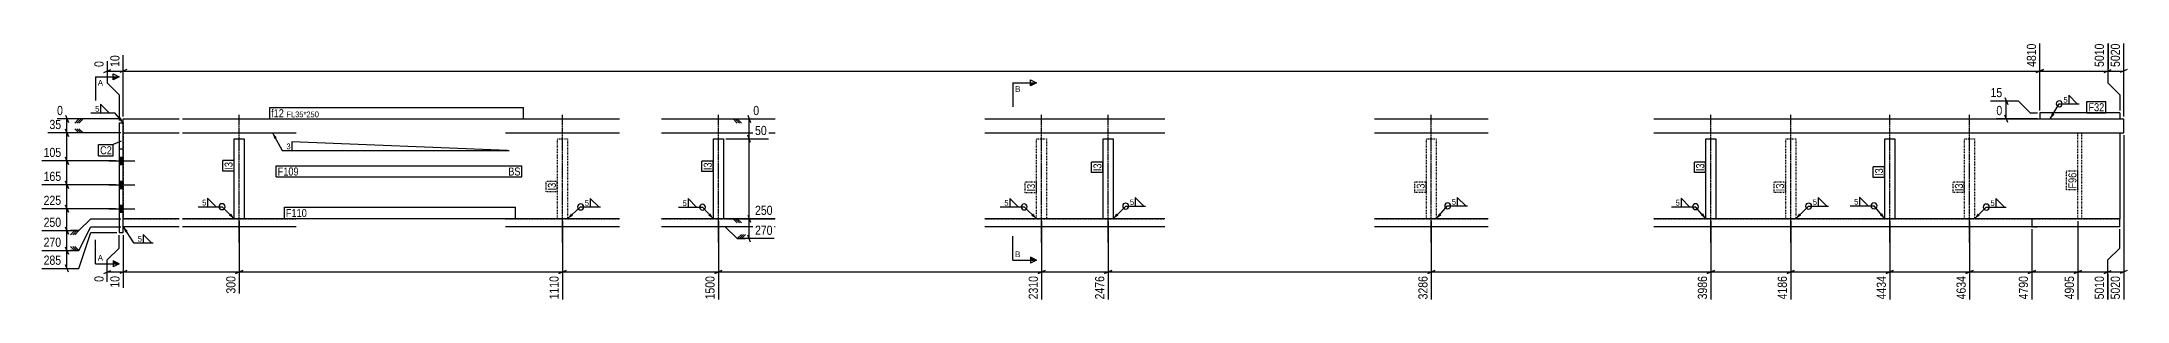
# Model space of a CAD drawing. Header units: millimetres. Extents: x 14 to 42592, y 10 to 1805.
# Drawn here: x 14 to 5237, y 10 to 660 of the extents above; entities that cross this region are included whole.
import ezdxf

# ---------------------------------------------------------------- set-up
doc = ezdxf.new("R2010")
doc.units = ezdxf.units.MM
doc.linetypes.add('DXK_LINE_DOT2', pattern=[3.9198, 1.9599, -1.9599])
doc.linetypes.add('DXK_LINE_DOT3', pattern=[5.9187, 2.979, -0.9799, 0.9799, -0.9799])
for name, color, linetype in [('MÅLSÆTNING', 7, 'Continuous'), ('STÅL', 7, 'Continuous'), ('TEKST', 7, 'Continuous')]:
    doc.layers.add(name, color=color, linetype=linetype)
doc.styles.add('Arial', font='ARIAL.TTF', dxfattribs={"height": 0.2})
doc.styles.add('Arial Narrow', font='ARIALN.TTF', dxfattribs={"height": 0.2})

msp = doc.modelspace()

# ---------------------------------------------------------------- hatches: boundary and pattern name
at = {"layer": 'STÅL', "linetype": 'Continuous'}
for points in [[(218.3, 352.6), (218.3, 370.6), (208.3, 370.6), (208.3, 352.6)], [(218.3, 352.6), (218.3, 370.6), (208.3, 370.6), (208.3, 352.6)], [(218.3, 292.6), (218.3, 310.6), (208.3, 310.6), (208.3, 292.6)], [(218.3, 292.6), (218.3, 310.6), (208.3, 310.6), (208.3, 292.6)], [(218.3, 232.6), (218.3, 250.6), (208.3, 250.6), (208.3, 232.6)], [(218.3, 232.6), (218.3, 250.6), (208.3, 250.6), (208.3, 232.6)]]:
    msp.add_hatch(color=96, dxfattribs=at).paths.add_polyline_path(points)
at = {"layer": 'TEKST', "linetype": 'Continuous'}
for points in [[(211.7, 470.5), (218.3, 456.6), (205.9, 465.8)], [(488.2, 229.8), (496.2, 216.6), (482.9, 224.4)], [(1344.5, 223.8), (1330.8, 216.6), (1339.5, 229.4)], [(1688.6, 230), (1696.2, 216.6), (1683.2, 224.9)], [(2497.5, 229.6), (2505.8, 216.6), (2492.3, 224.1)], [(2710.5, 224.5), (2697.2, 216.6), (2705.2, 229.8)], [(4174.9, 230.4), (4181.8, 216.6), (4169.2, 225.5)], [(4420.2, 224.4), (4406.8, 216.6), (4415, 229.7)], [(4623.1, 230.5), (4629.8, 216.6), (4617.4, 225.7)]]:
    msp.add_hatch(color=3, dxfattribs=at).paths.add_polyline_path(points)

# ---------------------------------------------------------------- linework, layer by layer
at = {"layer": 'MÅLSÆTNING', "color": 7, "linetype": 'Continuous'}
for p, q in [((5018.3, 487.6), (5018.3, 655.3)), ((5018.3, 487.6), (5018.3, 655.3)), ((5188.3, 655.3), (5188.3, 556.6)), ((5228.3, 472.6), (5228.3, 655.3)), ((169.3, 583), (187.3, 590.2)), ((178.3, 611.4), (178.3, 556.6)), ((178.3, 586.6), (218.3, 586.6)), ((227.3, 590.2), (209.3, 583)), ((227.3, 590.2), (209.3, 583)), ((218.3, 472.6), (218.3, 626)), ((218.3, 472.6), (218.3, 626)), ((218.3, 586.6), (5018.3, 586.6)), ((5027.3, 590.2), (5009.3, 583)), ((5009.3, 583), (5027.3, 590.2)), ((5179.3, 583), (5197.3, 590.2)), ((5188.3, 586.6), (5228.3, 586.6)), ((5237.3, 590.2), (5219.3, 583)), ((178.3, 556.6), (208.3, 526.6)), ((208.3, 526.6), (208.3, 462.6)), ((5188.3, 556.6), (5218.3, 526.6)), ((5188.3, 556.6), (5218.3, 526.6)), ((5218.3, 526.6), (5218.3, 487.6)), ((5218.3, 526.6), (5218.3, 487.6)), ((1782.3, 475.6), (1789.5, 457.6)), ((4894.8, 511.6), (4964.3, 511.6)), ((4930.7, 520.6), (4937.9, 502.6)), ((4937.9, 457.6), (4930.7, 475.6)), ((4934.3, 466.6), (4934.3, 511.6)), ((4964.3, 511.6), (4994.3, 481.6)), ((4994.3, 481.6), (5012.3, 481.6)), ((212.3, 431.6), (29, 431.6)), ((73.6, 440.6), (80.8, 422.6)), ((77.2, 361.6), (77.2, 431.6)), ((107.2, 466.6), (96.7, 456.1)), ((117.7, 466.6), (96.7, 466.6)), ((107.2, 431.6), (96.7, 442.1)), ((107.2, 431.6), (96.7, 442.1)), ((117.7, 431.6), (96.7, 431.6)), ((117.7, 431.6), (96.7, 431.6)), ((112.5, 466.6), (102, 456.1)), ((112.5, 431.6), (102, 442.1)), ((112.5, 431.6), (102, 442.1)), ((117.7, 466.6), (107.2, 456.1)), ((117.7, 431.6), (107.2, 442.1)), ((117.7, 431.6), (107.2, 442.1)), ((1733.4, 466.6), (1810.7, 466.6)), ((1745.4, 466.6), (1755.9, 456.1)), ((1745.4, 466.6), (1766.4, 466.6)), ((1750.7, 466.6), (1761.2, 456.1)), ((1755.9, 466.6), (1766.4, 456.1)), ((1789.5, 407.6), (1782.3, 425.6)), ((1789.5, 407.6), (1782.3, 425.6)), ((1785.9, 416.6), (1785.9, 466.6)), ((5012.3, 466.6), (4909.5, 466.6)), ((5228.3, 425.6), (5228.3, 14.4)), ((80.8, 352.6), (73.6, 370.6)), ((73.6, 370.6), (80.8, 352.6)), ((1727.2, 416.6), (1834.1, 416.6)), ((1727.2, 416.6), (1834.1, 416.6)), ((1785.9, 216.6), (1785.9, 416.6)), ((199.3, 361.6), (14.4, 361.6)), ((199.3, 361.6), (14.4, 361.6)), ((77.2, 301.6), (77.2, 361.6)), ((199.3, 301.6), (14.4, 301.6)), ((199.3, 301.6), (14.4, 301.6)), ((80.8, 292.6), (73.6, 310.6)), ((73.6, 310.6), (80.8, 292.6)), ((77.2, 241.6), (77.2, 301.6)), ((199.3, 241.6), (14.4, 241.6)), ((199.3, 241.6), (14.4, 241.6)), ((80.8, 232.6), (73.6, 250.6)), ((73.6, 250.6), (80.8, 232.6)), ((77.2, 186.6), (77.2, 241.6)), ((107.2, 186.6), (137.2, 216.6)), ((107.2, 186.6), (137.2, 216.6)), ((137.2, 216.6), (212.3, 216.6)), ((137.2, 216.6), (212.3, 216.6)), ((508.7, 210.6), (508.7, 29)), ((508.7, 210.6), (508.7, 29)), ((1318.3, 210.6), (1318.3, 14.4)), ((1318.3, 210.6), (1318.3, 14.4)), ((1708.7, 210.6), (1708.7, 14.4)), ((1708.7, 210.6), (1708.7, 14.4)), ((1733.4, 216.6), (1848.7, 216.6)), ((1733.4, 216.6), (1848.7, 216.6)), ((1745.4, 216.6), (1755.9, 206.1)), ((1745.4, 216.6), (1766.4, 216.6)), ((1745.4, 216.6), (1755.9, 206.1)), ((1745.4, 216.6), (1766.4, 216.6)), ((1750.7, 216.6), (1761.2, 206.1)), ((1750.7, 216.6), (1761.2, 206.1)), ((1755.9, 216.6), (1766.4, 206.1)), ((1755.9, 216.6), (1766.4, 206.1)), ((1782.3, 225.6), (1789.5, 207.6)), ((1782.3, 225.6), (1789.5, 207.6)), ((1785.9, 166.6), (1785.9, 216.6)), ((2518.3, 210.6), (2518.3, 14.4)), ((2518.3, 210.6), (2518.3, 14.4)), ((2684.7, 210.6), (2684.7, 14.4)), ((2684.7, 210.6), (2684.7, 14.4)), ((3494.3, 210.6), (3494.3, 14.4)), ((3494.3, 210.6), (3494.3, 14.4)), ((4194.3, 210.6), (4194.3, 14.4)), ((4194.3, 210.6), (4194.3, 14.4)), ((4394.3, 210.6), (4394.3, 14.4)), ((4394.3, 210.6), (4394.3, 14.4)), ((4642.3, 210.6), (4642.3, 14.4)), ((4642.3, 210.6), (4642.3, 14.4)), ((4842.3, 210.6), (4842.3, 14.4)), ((4842.3, 210.6), (4842.3, 14.4)), ((5113.3, 210.6), (5113.3, 14.4)), ((5113.3, 210.6), (5113.3, 14.4)), ((14.4, 186.6), (107.2, 186.6)), ((14.4, 186.6), (107.2, 186.6)), ((80.8, 177.6), (73.6, 195.6)), ((73.6, 195.6), (80.8, 177.6)), ((77.2, 136.6), (77.2, 186.6)), ((96.7, 186.6), (86.2, 176.1)), ((107.2, 186.6), (86.2, 186.6)), ((96.7, 186.6), (86.2, 176.1)), ((107.2, 186.6), (86.2, 186.6)), ((102, 186.6), (91.5, 176.1)), ((102, 186.6), (91.5, 176.1)), ((107.2, 186.6), (96.7, 176.1)), ((107.2, 186.6), (96.7, 176.1)), ((107.2, 136.6), (137.2, 196.6)), ((107.2, 136.6), (137.2, 196.6)), ((107.2, 91.6), (137.2, 181.6)), ((137.2, 196.6), (212.3, 196.6)), ((137.2, 196.6), (212.3, 196.6)), ((137.2, 181.6), (202.3, 181.6)), ((208.3, 143.1), (208.3, 175.6)), ((218.3, 175.6), (218.3, 43.7)), ((218.3, 175.6), (218.3, 43.7)), ((1725.9, 196.6), (1724.5, 196.6)), ((1755.9, 166.6), (1725.9, 196.6)), ((1755.9, 166.6), (1766.4, 177.1)), ((1848.7, 166.6), (1755.9, 166.6)), ((1755.9, 166.6), (1776.9, 166.6)), ((1761.2, 166.6), (1771.7, 177.1)), ((1766.4, 166.6), (1776.9, 177.1)), ((1789.5, 157.6), (1782.3, 175.6)), ((4998.3, 190.6), (4998.3, 14.4)), ((4998.3, 190.6), (4998.3, 14.4)), ((5218.3, 143.1), (5218.3, 190.6)), ((5218.3, 143.1), (5218.3, 190.6)), ((14.4, 136.6), (107.2, 136.6)), ((14.4, 136.6), (107.2, 136.6)), ((80.8, 127.6), (73.6, 145.6)), ((73.6, 145.6), (80.8, 127.6)), ((77.2, 91.6), (77.2, 136.6)), ((96.7, 136.6), (86.2, 147.1)), ((96.7, 136.6), (86.2, 147.1)), ((107.2, 136.6), (86.2, 136.6)), ((107.2, 136.6), (86.2, 136.6)), ((102, 136.6), (91.5, 147.1)), ((102, 136.6), (91.5, 147.1)), ((107.2, 136.6), (96.7, 147.1)), ((107.2, 136.6), (96.7, 147.1)), ((178.3, 113.1), (208.3, 143.1)), ((178.3, 58.3), (178.3, 113.1)), ((5188.3, 113.1), (5218.3, 143.1)), ((5188.3, 113.1), (5218.3, 143.1)), ((5188.3, 14.4), (5188.3, 113.1)), ((14.4, 91.6), (107.2, 91.6)), ((80.8, 82.6), (73.6, 100.6)), ((169.3, 79.5), (187.3, 86.7)), ((178.3, 83.1), (218.3, 83.1)), ((227.3, 86.7), (209.3, 79.5)), ((227.3, 86.7), (209.3, 79.5)), ((218.3, 83.1), (508.7, 83.1)), ((517.7, 86.7), (499.7, 79.5)), ((499.7, 79.5), (517.7, 86.7)), ((508.7, 83.1), (1318.3, 83.1)), ((1327.3, 86.7), (1309.3, 79.5)), ((1309.3, 79.5), (1327.3, 86.7)), ((1318.3, 83.1), (1708.7, 83.1)), ((1717.7, 86.7), (1699.7, 79.5)), ((1699.7, 79.5), (1717.7, 86.7)), ((1708.7, 83.1), (2518.3, 83.1)), ((2527.3, 86.7), (2509.3, 79.5)), ((2509.3, 79.5), (2527.3, 86.7)), ((2518.3, 83.1), (2684.7, 83.1)), ((2693.7, 86.7), (2675.7, 79.5)), ((2675.7, 79.5), (2693.7, 86.7)), ((2684.7, 83.1), (3494.3, 83.1)), ((3503.3, 86.7), (3485.3, 79.5)), ((3485.3, 79.5), (3503.3, 86.7)), ((3494.3, 83.1), (4194.3, 83.1)), ((4203.3, 86.7), (4185.3, 79.5)), ((4185.3, 79.5), (4203.3, 86.7)), ((4194.3, 83.1), (4394.3, 83.1)), ((4403.3, 86.7), (4385.3, 79.5)), ((4385.3, 79.5), (4403.3, 86.7)), ((4394.3, 83.1), (4642.3, 83.1)), ((4651.3, 86.7), (4633.3, 79.5)), ((4633.3, 79.5), (4651.3, 86.7)), ((4642.3, 83.1), (4842.3, 83.1)), ((4851.3, 86.7), (4833.3, 79.5)), ((4833.3, 79.5), (4851.3, 86.7)), ((4842.3, 83.1), (4998.3, 83.1)), ((5007.3, 86.7), (4989.3, 79.5)), ((4989.3, 79.5), (5007.3, 86.7)), ((4998.3, 83.1), (5113.3, 83.1)), ((5122.3, 86.7), (5104.3, 79.5)), ((5104.3, 79.5), (5122.3, 86.7)), ((5179.3, 79.5), (5197.3, 86.7)), ((5188.3, 83.1), (5228.3, 83.1)), ((5237.3, 86.7), (5219.3, 79.5))]:
    msp.add_line(p, q, dxfattribs=at)
at = {"layer": 'STÅL', "color": 7, "linetype": 'DXK_LINE_DOT3'}
for p, q in [((508.7, 156.6), (508.7, 476.6)), ((1318.3, 156.6), (1318.3, 476.6)), ((1708.7, 156.6), (1708.7, 476.6)), ((2518.3, 156.6), (2518.3, 476.6)), ((2684.7, 156.6), (2684.7, 476.6)), ((3494.3, 156.6), (3494.3, 476.6)), ((4194.3, 156.6), (4194.3, 476.6)), ((4394.3, 156.6), (4394.3, 476.6)), ((4642.3, 156.6), (4642.3, 476.6)), ((4842.3, 156.6), (4842.3, 476.6))]:
    msp.add_line(p, q, dxfattribs=at)
at = {"layer": 'STÅL', "color": 2, "linetype": 'Continuous'}
for p, q in [((5018.3, 481.6), (5018.3, 466.6)), ((5218.3, 481.6), (5018.3, 481.6)), ((5218.3, 481.6), (5218.3, 466.6)), ((208.3, 456.6), (208.3, 181.6)), ((208.3, 456.6), (218.3, 456.6)), ((218.3, 456.6), (218.3, 466.6)), ((218.3, 466.6), (358.3, 466.6)), ((218.3, 216.6), (218.3, 456.6)), ((218.3, 431.6), (358.3, 431.6)), ((366.2, 466.6), (651.2, 466.6)), ((366.2, 431.6), (651.2, 431.6)), ((1175.8, 466.6), (1460.8, 466.6)), ((1175.8, 431.6), (1460.8, 431.6)), ((1566.2, 466.6), (1851.2, 466.6)), ((1566.2, 431.6), (1851.2, 431.6)), ((2375.8, 466.6), (2827.2, 466.6)), ((2375.8, 431.6), (2827.2, 431.6)), ((3351.8, 466.6), (3636.8, 466.6)), ((3351.8, 431.6), (3636.8, 431.6)), ((4051.8, 466.6), (5228.3, 466.6)), ((4051.8, 431.6), (5228.3, 431.6)), ((5218.3, 431.6), (5218.3, 216.6)), ((5228.3, 431.6), (5228.3, 466.6)), ((208.3, 391.6), (218.3, 391.6)), ((496.2, 216.6), (496.2, 416.6)), ((496.2, 416.6), (521.2, 416.6)), ((521.2, 416.6), (521.2, 216.6)), ((1696.2, 216.6), (1696.2, 416.6)), ((1696.2, 416.6), (1721.2, 416.6)), ((1721.2, 416.6), (1721.2, 216.6)), ((2672.2, 216.6), (2672.2, 416.6)), ((2672.2, 416.6), (2697.2, 416.6)), ((2697.2, 416.6), (2697.2, 216.6)), ((4181.8, 216.6), (4181.8, 416.6)), ((4181.8, 416.6), (4206.8, 416.6)), ((4206.8, 416.6), (4206.8, 216.6)), ((4629.8, 216.6), (4629.8, 416.6)), ((4629.8, 416.6), (4654.8, 416.6)), ((4654.8, 416.6), (4654.8, 216.6)), ((358.3, 216.6), (218.3, 216.6)), ((218.3, 196.6), (218.3, 216.6)), ((651.2, 216.6), (366.2, 216.6)), ((1460.8, 216.6), (1175.8, 216.6)), ((1851.2, 216.6), (1566.2, 216.6)), ((2827.2, 216.6), (2375.8, 216.6)), ((3636.8, 216.6), (3351.8, 216.6)), ((5218.3, 216.6), (4051.8, 216.6)), ((4998.3, 216.6), (4998.3, 196.6)), ((5218.3, 196.6), (5218.3, 216.6)), ((208.3, 181.6), (218.3, 181.6)), ((358.3, 196.6), (218.3, 196.6)), ((218.3, 181.6), (218.3, 196.6)), ((651.2, 196.6), (366.2, 196.6)), ((1460.8, 196.6), (1175.8, 196.6)), ((1851.2, 196.6), (1566.2, 196.6)), ((2827.2, 196.6), (2375.8, 196.6)), ((3636.8, 196.6), (3351.8, 196.6)), ((4998.3, 196.6), (4051.8, 196.6)), ((5218.3, 196.6), (4998.3, 196.6))]:
    msp.add_line(p, q, dxfattribs=at)
at = {"layer": 'STÅL', "color": 7, "linetype": 'DXK_LINE_DOT2'}
for p, q in [((218.3, 456.6), (218.3, 431.6)), ((218.3, 431.6), (218.3, 216.6)), ((218.3, 431.6), (358.3, 431.6)), ((366.2, 431.6), (651.2, 431.6)), ((1175.8, 431.6), (1460.8, 431.6)), ((1566.2, 431.6), (1851.2, 431.6)), ((2375.8, 431.6), (2827.2, 431.6)), ((3351.8, 431.6), (3636.8, 431.6)), ((4051.8, 431.6), (5218.3, 431.6)), ((5018.3, 466.6), (5218.3, 466.6)), ((5113.3, 216.6), (5113.3, 431.6)), ((5123.3, 216.6), (5123.3, 431.6)), ((5218.3, 431.6), (5218.3, 216.6)), ((1305.8, 216.6), (1305.8, 416.6)), ((1305.8, 416.6), (1330.8, 416.6)), ((1330.8, 416.6), (1330.8, 216.6)), ((1719.6, 416.6), (1719.5, 416.6)), ((2505.8, 216.6), (2505.8, 416.6)), ((2505.8, 416.6), (2530.8, 416.6)), ((2530.8, 416.6), (2530.8, 216.6)), ((2695.6, 416.6), (2695.5, 416.6)), ((3481.8, 216.6), (3481.8, 416.6)), ((3481.8, 416.6), (3506.8, 416.6)), ((3506.8, 416.6), (3506.8, 216.6)), ((4205.2, 416.6), (4205.1, 416.6)), ((4381.8, 216.6), (4381.8, 416.6)), ((4381.8, 416.6), (4406.8, 416.6)), ((4406.8, 416.6), (4406.8, 216.6)), ((4653.2, 416.6), (4653.1, 416.6)), ((4829.8, 216.6), (4829.8, 416.6)), ((4829.8, 416.6), (4854.8, 416.6)), ((4854.8, 416.6), (4854.8, 216.6)), ((218.3, 216.6), (358.3, 216.6)), ((218.3, 196.6), (218.3, 216.6)), ((366.2, 216.6), (651.2, 216.6)), ((1175.8, 216.6), (1460.8, 216.6)), ((1566.2, 216.6), (1851.2, 216.6)), ((2375.8, 216.6), (2827.2, 216.6)), ((3351.8, 216.6), (3636.8, 216.6)), ((4051.8, 216.6), (5218.3, 216.6)), ((4998.3, 196.6), (5013.3, 196.6))]:
    msp.add_line(p, q, dxfattribs=at)
at = {"layer": 'STÅL', "color": 96, "linetype": 'Continuous'}
for p, q in [((208.3, 370.6), (218.3, 370.6)), ((208.3, 370.6), (218.3, 370.6)), ((182.3, 361.6), (247.3, 361.6)), ((182.3, 361.6), (247.3, 361.6)), ((208.3, 352.6), (218.3, 352.6)), ((208.3, 352.6), (218.3, 352.6)), ((182.3, 301.6), (247.3, 301.6)), ((182.3, 301.6), (247.3, 301.6)), ((208.3, 310.6), (218.3, 310.6)), ((208.3, 310.6), (218.3, 310.6)), ((208.3, 292.6), (218.3, 292.6)), ((208.3, 292.6), (218.3, 292.6)), ((182.3, 241.6), (247.3, 241.6)), ((182.3, 241.6), (247.3, 241.6)), ((208.3, 250.6), (218.3, 250.6)), ((208.3, 250.6), (218.3, 250.6)), ((208.3, 232.6), (218.3, 232.6)), ((208.3, 232.6), (218.3, 232.6))]:
    msp.add_line(p, q, dxfattribs=at)
at = {"layer": 'TEKST', "color": 3, "linetype": 'Continuous'}
for p, q in [((218.3, 456.6), (197.5, 481.9)), ((496.2, 216.6), (465.6, 246.7)), ((1696.2, 216.6), (1668.9, 245.4)), ((2505.8, 216.6), (2474.5, 246)), ((4181.8, 216.6), (4155.8, 246.7)), ((4629.8, 216.6), (4603, 248.8))]:
    msp.add_line(p, q, dxfattribs=at)
for centre, start, end in [((465.6, 246.7), 90, 270), ((465.6, 246.7), 270, 90), ((1668.9, 245.4), 90, 270), ((1668.9, 245.4), 270, 90), ((2474.5, 246), 90, 270), ((2474.5, 246), 270, 90), ((4155.8, 246.7), 90, 270), ((4155.8, 246.7), 270, 90), ((4603, 248.8), 90, 270), ((4603, 248.8), 270, 90)]:
    msp.add_arc(centre, 7.5, start, end, dxfattribs=at)

# ---------------------------------------------------------------- wipeouts: each hides what was drawn before it
at = {"color": 0, "linetype": 'Continuous'}
for points in [[(2465.2, 534.4), (2465.2, 549.4), (2451.8, 549.4), (2451.8, 534.4)], [(2465.2, 120.2), (2465.2, 135.2), (2451.8, 135.2), (2451.8, 120.2)]]:
    msp.add_wipeout(points, dxfattribs=at).dxf.layer = 'TEKST'
at = {"color": 0}
for points in [[(1176.1, 324.8), (1176.1, 345.8), (605, 345.8), (605, 324.8)], [(426.3, 248.5), (426.3, 265.9), (414.8, 265.9), (414.8, 248.5)], [(1384.4, 247.8), (1384.4, 265.2), (1372.9, 265.2), (1372.9, 247.8)], [(1629.6, 247.2), (1629.6, 264.6), (1618, 264.6), (1618, 247.2)], [(2435.2, 247.8), (2435.2, 265.2), (2423.7, 265.2), (2423.7, 247.8)], [(2749.7, 249.9), (2749.7, 267.3), (2738.2, 267.3), (2738.2, 249.9)], [(3556, 250.5), (3556, 267.9), (3544.5, 267.9), (3544.5, 250.5)], [(4116.5, 248.5), (4116.5, 265.9), (4105, 265.9), (4105, 248.5)], [(4460.1, 249.9), (4460.1, 267.3), (4448.5, 267.3), (4448.5, 249.9)], [(4563.7, 250.6), (4563.7, 268), (4552.2, 268), (4552.2, 250.6)], [(4905, 247.5), (4905, 264.9), (4893.4, 264.9), (4893.4, 247.5)]]:
    msp.add_wipeout(points, dxfattribs=at).dxf.layer = 'TEKST'

# ---------------------------------------------------------------- next in the draw order: hatches: boundary and pattern name
at = {"layer": 'TEKST', "linetype": 'Continuous'}
for color, points in [(30, [(2490.8, 549.4), (2490.8, 556.9), (2505.8, 556.9)]), (3, [(3519.6, 225.3), (3506.8, 216.6), (3513.9, 230.3)]), (3, [(4868.1, 224.5), (4854.8, 216.6), (4862.8, 229.8)]), (30, [(2490.8, 112.7), (2490.8, 120.2), (2505.8, 112.7)])]:
    msp.add_hatch(color=color, dxfattribs=at).paths.add_polyline_path(points)

# ---------------------------------------------------------------- next in the draw order: linework, layer by layer
at = {"layer": 'TEKST', "color": 7, "linetype": 'Continuous'}
for p, q in [((2445.8, 556.9), (2445.8, 496.9)), ((2445.8, 556.9), (2505.8, 556.9)), ((2445.8, 112.7), (2445.8, 172.7)), ((2445.8, 112.7), (2505.8, 112.7))]:
    msp.add_line(p, q, dxfattribs=at)
at = {"layer": 'TEKST', "color": 30, "linetype": 'Continuous'}
for p, q in [((2490.8, 549.4), (2490.8, 564.4)), ((2490.8, 564.4), (2505.8, 556.9)), ((2505.8, 556.9), (2490.8, 549.4)), ((2505.8, 112.7), (2490.8, 120.2)), ((2490.8, 120.2), (2490.8, 105.2)), ((2505.8, 112.7), (2490.8, 105.2))]:
    msp.add_line(p, q, dxfattribs=at)
at = {"layer": 'TEKST', "color": 3, "linetype": 'Continuous'}
for p, q in [((450.9, 246.7), (429.4, 268.1)), ((429.4, 268.1), (429.4, 246.7)), ((1408.9, 246), (1387.5, 267.4)), ((1387.5, 267.4), (1387.5, 246)), ((1654.1, 245.4), (1632.7, 266.9)), ((1632.7, 266.9), (1632.7, 245.4)), ((2438.3, 267.4), (2438.3, 246)), ((2774.2, 248.1), (2752.8, 269.5)), ((2752.8, 269.5), (2752.8, 248.1)), ((3580.5, 248.7), (3559.1, 270.1)), ((3559.1, 270.1), (3559.1, 248.7)), ((4141, 246.7), (4119.6, 268.1)), ((4119.6, 268.1), (4119.6, 246.7)), ((4484.6, 248.1), (4463.2, 269.6)), ((4463.2, 269.6), (4463.2, 248.1)), ((4588.2, 248.8), (4566.8, 270.2)), ((4566.8, 270.2), (4566.8, 248.8)), ((4929.5, 245.7), (4908, 267.1)), ((4908, 267.1), (4908, 245.7)), ((405.5, 246.7), (465.6, 246.7)), ((429.4, 246.7), (450.9, 246.7)), ((1330.8, 216.6), (1363.6, 246)), ((1363.6, 246), (1413.2, 246)), ((1387.5, 246), (1408.9, 246)), ((1608.7, 245.4), (1668.9, 245.4)), ((1632.7, 245.4), (1654.1, 245.4)), ((2414.4, 246), (2474.5, 246)), ((2438.3, 246), (2459.8, 246)), ((2697.2, 216.6), (2728.9, 248.1)), ((2728.9, 248.1), (2778.5, 248.1)), ((2752.8, 248.1), (2774.2, 248.1)), ((3506.8, 216.6), (3535.2, 248.7)), ((3535.2, 248.7), (3584.8, 248.7)), ((3559.1, 248.7), (3580.5, 248.7)), ((4095.7, 246.7), (4155.8, 246.7)), ((4119.6, 246.7), (4141, 246.7)), ((4406.8, 216.6), (4439.2, 248.1)), ((4439.2, 248.1), (4488.9, 248.1)), ((4463.2, 248.1), (4484.6, 248.1)), ((4542.9, 248.8), (4603, 248.8)), ((4566.8, 248.8), (4588.2, 248.8)), ((4854.8, 216.6), (4884.1, 245.7)), ((4884.1, 245.7), (4933.8, 245.7)), ((4908, 245.7), (4929.5, 245.7))]:
    msp.add_line(p, q, dxfattribs=at)
for centre, start, end in [((1363.6, 246), 90, 270), ((1363.6, 246), 270, 90), ((2728.9, 248.1), 90, 270), ((2728.9, 248.1), 270, 90), ((3535.2, 248.7), 90, 270), ((3535.2, 248.7), 270, 90), ((4439.2, 248.1), 90, 270), ((4439.2, 248.1), 270, 90), ((4884.1, 245.7), 90, 270), ((4884.1, 245.7), 270, 90)]:
    msp.add_arc(centre, 7.5, start, end, dxfattribs=at)

# ---------------------------------------------------------------- next in the draw order: texts
at = {"layer": 'TEKST', "color": 3, "linetype": 'Continuous', "style": 'Arial'}
for p in [(2451.8, 534.4), (2451.8, 120.2)]:
    msp.add_text('B', height=14.3, dxfattribs=at).set_placement(p)
at = {"layer": 'TEKST', "color": 3, "style": 'Arial Narrow'}
for p in [(416, 249.7), (1374.1, 249), (1619.2, 248.4), (2424.9, 249), (2739.4, 251.1), (3545.7, 251.7), (4106.2, 249.7), (4449.7, 251.1), (4553.4, 251.8), (4894.6, 248.7)]:
    msp.add_text('5', height=14.3, dxfattribs=at).set_placement(p)

# ---------------------------------------------------------------- next in the draw order: wipeouts: each hides what was drawn before it
at = {"color": 0, "linetype": 'Continuous'}
for points, layer in [([(213.5, 630.8), (179.9, 630.8), (179.9, 592), (213.5, 592)], 'MÅLSÆTNING'), ([(5223.5, 660.1), (5189.9, 660.1), (5189.9, 592), (5223.5, 592)], 'MÅLSÆTNING'), ([(4928.9, 516.4), (4928.9, 550), (4890, 550), (4890, 516.4)], 'MÅLSÆTNING'), ([(1815.5, 471.4), (1815.5, 505), (1791.3, 505), (1791.3, 471.4)], 'MÅLSÆTNING'), ([(67.4, 436.4), (67.4, 470), (28.6, 470), (28.6, 436.4)], 'MÅLSÆTNING'), ([(67.4, 366.4), (67.4, 400), (14, 400), (14, 366.4)], 'MÅLSÆTNING'), ([(67.4, 306.4), (67.4, 340), (14, 340), (14, 306.4)], 'MÅLSÆTNING'), ([(67.4, 246.4), (67.4, 280), (14, 280), (14, 246.4)], 'MÅLSÆTNING'), ([(1849.1, 221.4), (1849.1, 255), (1795.7, 255), (1795.7, 221.4)], 'MÅLSÆTNING'), ([(213.5, 77.7), (179.9, 77.7), (179.9, 38.8), (213.5, 38.8)], 'MÅLSÆTNING'), ([(503.9, 77.7), (470.3, 77.7), (470.3, 24.2), (503.9, 24.2)], 'MÅLSÆTNING'), ([(1313.5, 77.7), (1279.9, 77.7), (1279.9, 9.6), (1313.5, 9.6)], 'MÅLSÆTNING'), ([(1703.9, 77.7), (1670.3, 77.7), (1670.3, 9.6), (1703.9, 9.6)], 'MÅLSÆTNING'), ([(2513.5, 77.7), (2479.9, 77.7), (2479.9, 9.6), (2513.5, 9.6)], 'MÅLSÆTNING'), ([(2679.9, 77.7), (2646.3, 77.7), (2646.3, 9.6), (2679.9, 9.6)], 'MÅLSÆTNING'), ([(3489.5, 77.7), (3455.9, 77.7), (3455.9, 9.6), (3489.5, 9.6)], 'MÅLSÆTNING'), ([(4189.5, 77.7), (4155.9, 77.7), (4155.9, 9.6), (4189.5, 9.6)], 'MÅLSÆTNING'), ([(4389.5, 77.7), (4355.9, 77.7), (4355.9, 9.6), (4389.5, 9.6)], 'MÅLSÆTNING'), ([(4637.5, 77.7), (4603.9, 77.7), (4603.9, 9.6), (4637.5, 9.6)], 'MÅLSÆTNING'), ([(4837.5, 77.7), (4803.9, 77.7), (4803.9, 9.6), (4837.5, 9.6)], 'MÅLSÆTNING'), ([(4993.5, 77.7), (4959.9, 77.7), (4959.9, 9.6), (4993.5, 9.6)], 'MÅLSÆTNING'), ([(5223.5, 77.7), (5189.9, 77.7), (5189.9, 9.6), (5223.5, 9.6)], 'MÅLSÆTNING'), ([(167.7, 549.8), (167.7, 564.8), (154.3, 564.8), (154.3, 549.8)], 'TEKST'), ([(167.7, 111.3), (167.7, 126.3), (154.3, 126.3), (154.3, 111.3)], 'TEKST')]:
    msp.add_wipeout(points, dxfattribs=at).dxf.layer = layer
at = {"color": 0}
for points in [[(5087.7, 506.2), (5087.7, 523.6), (5076.2, 523.6), (5076.2, 506.2)], [(620.5, 470.8), (620.5, 491.8), (588.5, 491.8), (588.5, 470.8)], [(189.6, 378), (189.6, 399), (160.2, 399), (160.2, 378)], [(637.4, 389.4), (637.4, 406.8), (625.8, 406.8), (625.8, 389.4)], [(492, 358.6), (471, 358.6), (471, 339.4), (492, 339.4)], [(1176.1, 324.8), (1176.1, 345.8), (605, 345.8), (605, 324.8)], [(1692, 357.5), (1671, 357.5), (1671, 338.3), (1692, 338.3)], [(2668, 354.9), (2647, 354.9), (2647, 335.7), (2668, 335.7)], [(4177.6, 354.9), (4156.6, 354.9), (4156.6, 335.7), (4177.6, 335.7)], [(4625.6, 342.9), (4604.6, 342.9), (4604.6, 323.7), (4625.6, 323.7)], [(5109.9, 331.7), (5088.9, 331.7), (5088.9, 292.1), (5109.9, 292.1)], [(1301.6, 306.5), (1280.6, 306.5), (1280.6, 287.4), (1301.6, 287.4)], [(2501.6, 304.1), (2480.6, 304.1), (2480.6, 284.9), (2501.6, 284.9)], [(3477.6, 304.6), (3456.6, 304.6), (3456.6, 285.4), (3477.6, 285.4)], [(4377.6, 304.6), (4356.6, 304.6), (4356.6, 285.4), (4377.6, 285.4)], [(4825.6, 304.7), (4804.6, 304.7), (4804.6, 285.5), (4825.6, 285.5)], [(1196.6, 220.8), (1196.6, 241.8), (625.5, 241.8), (625.5, 220.8)], [(264.7, 157.6), (264.7, 175), (253.2, 175), (253.2, 157.6)]]:
    msp.add_wipeout(points, dxfattribs=at).dxf.layer = 'TEKST'

# ---------------------------------------------------------------- next in the draw order: hatches: boundary and pattern name
at = {"layer": 'TEKST', "linetype": 'Continuous'}
for color, points in [(3, [(5055, 477.5), (5044.1, 466.6), (5048.6, 481.4)]), (3, [(596.3, 416.6), (592.4, 431.6), (602.9, 420.2)]), (3, [(596.3, 416.6), (592.4, 431.6), (602.9, 420.2)]), (3, [(223.1, 181.9), (218.3, 196.6), (229.5, 185.9)]), (30, [(193.3, 103.8), (193.3, 111.3), (208.3, 103.8)])]:
    msp.add_hatch(color=color, dxfattribs=at).paths.add_polyline_path(points)

# ---------------------------------------------------------------- next in the draw order: linework, layer by layer
at = {"layer": 'MÅLSÆTNING', "color": 7, "linetype": 'Continuous'}
for p, q in [((5188.3, 655.3), (5188.3, 556.6)), ((5018.3, 586.6), (5188.3, 586.6)), ((5179.3, 583), (5197.3, 590.2)), ((73.6, 475.6), (80.8, 457.6)), ((212.3, 431.6), (29, 431.6)), ((212.3, 466.6), (52.4, 466.6)), ((80.8, 422.6), (73.6, 440.6)), ((77.2, 431.6), (77.2, 466.6)), ((5188.3, 14.4), (5188.3, 113.1)), ((5113.3, 83.1), (5188.3, 83.1)), ((5179.3, 79.5), (5197.3, 86.7))]:
    msp.add_line(p, q, dxfattribs=at)
at = {"layer": 'TEKST', "color": 3, "linetype": 'Continuous'}
for p, q in [((5112.2, 504.4), (5090.8, 525.8)), ((5090.8, 525.8), (5090.8, 504.4)), ((5044.1, 466.6), (5066.9, 504.4)), ((5066.9, 504.4), (5116.5, 504.4)), ((5090.8, 504.4), (5112.2, 504.4)), ((592.4, 431.6), (616.5, 387.6)), ((592.4, 431.6), (616.5, 387.6)), ((616.5, 387.6), (1184.8, 387.6)), ((1180.5, 387.6), (640.5, 409.1)), ((640.5, 409.1), (640.5, 387.6)), ((640.5, 387.6), (1180.5, 387.6)), ((218.3, 196.6), (243.9, 155.8)), ((289.3, 155.8), (267.8, 177.2)), ((267.8, 177.2), (267.8, 155.8)), ((243.9, 155.8), (293.5, 155.8)), ((267.8, 155.8), (289.3, 155.8))]:
    msp.add_line(p, q, dxfattribs=at)
at = {"layer": 'TEKST', "color": 7, "linetype": 'Continuous'}
for p, q in [((601.4, 321.2), (601.4, 349.4)), ((148.3, 103.8), (148.3, 163.8)), ((148.3, 103.8), (208.3, 103.8))]:
    msp.add_line(p, q, dxfattribs=at)
at = {"layer": 'TEKST', "color": 30, "linetype": 'Continuous'}
msp.add_line((208.3, 103.8), (193.3, 111.3), dxfattribs=at)
at = {"layer": 'TEKST', "color": 3, "linetype": 'Continuous'}
for start, end in [(90, 270), (270, 90)]:
    msp.add_arc((5066.9, 504.4), 7.5, start, end, dxfattribs=at)

# ---------------------------------------------------------------- next in the draw order: texts
at = {"layer": 'MÅLSÆTNING', "color": 3, "linetype": 'Continuous', "style": 'Arial Narrow'}
for s, p in [('5020', (5218.7, 596.8)), ('300', (499.1, 29)), ('1110', (1308.7, 14.4)), ('1500', (1699.1, 14.4)), ('2310', (2508.7, 14.4)), ('2476', (2675.1, 14.4)), ('3286', (3484.7, 14.4)), ('3986', (4184.7, 14.4)), ('4186', (4384.7, 14.4)), ('4434', (4632.7, 14.4)), ('4634', (4832.7, 14.4)), ('4790', (4988.7, 14.4)), ('5020', (5218.7, 14.4))]:
    msp.add_text(s, height=22.91, rotation=90.0002, dxfattribs=at).set_placement(p)
for s, height, p in [('0', 22.9, (1796.1, 476.2)), ('35', 22.91, (33.4, 441.2)), ('105', 22.91, (18.8, 371.2)), ('165', 22.91, (18.8, 311.2)), ('225', 22.91, (18.8, 251.2))]:
    msp.add_text(s, height=height, dxfattribs=at).set_placement(p)
at = {"layer": 'TEKST', "color": 3, "linetype": 'Continuous', "style": 'Arial'}
for p in [(154.3, 549.8), (154.3, 111.3)]:
    msp.add_text('A', height=14.3, dxfattribs=at).set_placement(p)
at = {"layer": 'TEKST', "color": 3, "style": 'Arial Narrow'}
for s, height, p in [('5', 14.3, (5077.4, 507.4)), ('3', 14.3, (627, 390.6)), ('F109', 20.04, (605, 324.8)), ('5', 14.3, (254.4, 158.8))]:
    msp.add_text(s, height=height, dxfattribs=at).set_placement(p)

# ---------------------------------------------------------------- next in the draw order: wipeouts: each hides what was drawn before it
at = {"color": 0, "linetype": 'Continuous'}
for points in [[(173.5, 616.2), (139.9, 616.2), (139.9, 592), (173.5, 592)], [(4928.9, 471.4), (4928.9, 505), (4904.7, 505), (4904.7, 471.4)], [(1849.1, 171.4), (1849.1, 205), (1795.7, 205), (1795.7, 171.4)], [(173.5, 77.7), (139.9, 77.7), (139.9, 53.5), (173.5, 53.5)]]:
    msp.add_wipeout(points, dxfattribs=at).dxf.layer = 'MÅLSÆTNING'
at = {"color": 0}
for points in [[(620.5, 470.8), (620.5, 491.8), (588.5, 491.8), (588.5, 470.8)], [(189.6, 378), (189.6, 399), (160.2, 399), (160.2, 378)], [(492, 358.6), (471, 358.6), (471, 339.4), (492, 339.4)], [(1213.1, 324.8), (1213.1, 345.8), (1182.4, 345.8), (1182.4, 324.8)], [(1692, 357.5), (1671, 357.5), (1671, 338.3), (1692, 338.3)], [(2668, 354.9), (2647, 354.9), (2647, 335.7), (2668, 335.7)], [(4177.6, 354.9), (4156.6, 354.9), (4156.6, 335.7), (4177.6, 335.7)], [(4625.6, 342.9), (4604.6, 342.9), (4604.6, 323.7), (4625.6, 323.7)], [(5109.9, 331.7), (5088.9, 331.7), (5088.9, 292.1), (5109.9, 292.1)], [(1301.6, 306.5), (1280.6, 306.5), (1280.6, 287.4), (1301.6, 287.4)], [(2501.6, 304.1), (2480.6, 304.1), (2480.6, 284.9), (2501.6, 284.9)], [(3477.6, 304.6), (3456.6, 304.6), (3456.6, 285.4), (3477.6, 285.4)], [(4377.6, 304.6), (4356.6, 304.6), (4356.6, 285.4), (4377.6, 285.4)], [(4825.6, 304.7), (4804.6, 304.7), (4804.6, 285.5), (4825.6, 285.5)], [(1196.6, 220.8), (1196.6, 241.8), (625.5, 241.8), (625.5, 220.8)]]:
    msp.add_wipeout(points, dxfattribs=at).dxf.layer = 'TEKST'

# ---------------------------------------------------------------- next in the draw order: hatches: boundary and pattern name
at = {"layer": 'TEKST', "linetype": 'Continuous'}
msp.add_hatch(color=30, dxfattribs=at).paths.add_polyline_path([(193.3, 564.8), (193.3, 572.3), (208.3, 572.3)])

# ---------------------------------------------------------------- next in the draw order: linework, layer by layer
at = {"layer": 'TEKST', "color": 30, "linetype": 'Continuous'}
for p, q in [((193.3, 564.8), (193.3, 579.8)), ((193.3, 579.8), (208.3, 572.3)), ((208.3, 572.3), (193.3, 564.8)), ((193.3, 111.3), (193.3, 96.3)), ((208.3, 103.8), (193.3, 96.3))]:
    msp.add_line(p, q, dxfattribs=at)
at = {"layer": 'TEKST', "color": 7, "linetype": 'Continuous'}
for p, q in [((148.3, 572.3), (148.3, 512.3)), ((148.3, 572.3), (208.3, 572.3)), ((584.9, 467.2), (584.9, 495.4)), ((156.6, 402.6), (193.2, 402.6)), ((156.6, 374.4), (156.6, 402.6)), ((156.6, 374.4), (193.2, 374.4)), ((213, 411), (193.2, 402.6)), ((193.2, 374.4), (193.2, 402.6)), ((467.4, 335.8), (467.4, 362.2)), ((495.6, 362.2), (467.4, 362.2)), ((495.6, 335.8), (467.4, 335.8)), ((495.6, 335.8), (495.6, 362.2)), ((1667.4, 334.7), (1667.4, 361.1)), ((1695.6, 361.1), (1667.4, 361.1)), ((1695.6, 334.7), (1667.4, 334.7)), ((1695.6, 334.7), (1695.6, 361.1)), ((2643.4, 332.1), (2643.4, 358.5)), ((2671.6, 358.5), (2643.4, 358.5)), ((2671.6, 332.1), (2643.4, 332.1)), ((2671.6, 332.1), (2671.6, 358.5)), ((4153, 332.1), (4153, 358.5)), ((4181.2, 358.5), (4153, 358.5)), ((4181.2, 332.1), (4153, 332.1)), ((4181.2, 332.1), (4181.2, 358.5)), ((4601, 320.1), (4601, 346.5)), ((4629.2, 346.5), (4601, 346.5)), ((4629.2, 320.1), (4601, 320.1)), ((4629.2, 320.1), (4629.2, 346.5)), ((621.9, 245.4), (1200.2, 245.4)), ((621.9, 217.2), (621.9, 245.4)), ((621.9, 217.2), (1200.2, 217.2)), ((1200.2, 217.2), (1200.2, 245.4))]:
    msp.add_line(p, q, dxfattribs=at)
at = {"layer": 'TEKST', "color": 7, "linetype": 'DXK_LINE_DOT2'}
for p, q in [((5085.3, 288.5), (5085.3, 335.3)), ((5113.5, 335.3), (5085.3, 335.3)), ((5113.5, 288.5), (5113.5, 335.3)), ((1277, 283.8), (1277, 310.1)), ((1305.2, 310.1), (1277, 310.1)), ((1305.2, 283.8), (1277, 283.8)), ((1305.2, 283.8), (1305.2, 310.1)), ((2477, 281.3), (2477, 307.7)), ((2505.2, 307.7), (2477, 307.7)), ((2505.2, 281.3), (2477, 281.3)), ((2505.2, 281.3), (2505.2, 307.7)), ((3453, 281.8), (3453, 308.2)), ((3481.2, 308.2), (3453, 308.2)), ((3481.2, 281.8), (3453, 281.8)), ((3481.2, 281.8), (3481.2, 308.2)), ((4353, 281.8), (4353, 308.2)), ((4381.2, 308.2), (4353, 308.2)), ((4381.2, 281.8), (4353, 281.8)), ((4381.2, 281.8), (4381.2, 308.2)), ((4801, 281.9), (4801, 308.3)), ((4829.2, 308.3), (4801, 308.3)), ((4829.2, 281.9), (4801, 281.9)), ((4829.2, 281.9), (4829.2, 308.3)), ((5113.5, 288.5), (5085.3, 288.5)), ((5113.3, 289.5), (5113.5, 288.5))]:
    msp.add_line(p, q, dxfattribs=at)
at = {"layer": 'TEKST', "color": 3, "linetype": 'Continuous'}
msp.add_line((2459.8, 246), (2438.3, 267.4), dxfattribs=at)

# ---------------------------------------------------------------- next in the draw order: texts
at = {"layer": 'MÅLSÆTNING', "color": 3, "linetype": 'Continuous', "style": 'Arial Narrow'}
for s, height, p in [('0', 22.9, (168.7, 596.8)), ('10', 22.91, (208.7, 596.8)), ('0', 22.9, (168.7, 58.3)), ('10', 22.91, (208.7, 43.7))]:
    msp.add_text(s, height=height, rotation=90.0002, dxfattribs=at).set_placement(p)
for s, height, p in [('15', 22.91, (4894.8, 521.2)), ('0', 22.9, (4909.5, 476.2)), ('250', 22.91, (1800.5, 226.2)), ('270', 22.91, (1800.5, 176.2))]:
    msp.add_text(s, height=height, dxfattribs=at).set_placement(p)
at = {"layer": 'TEKST', "color": 3, "style": 'Arial Narrow'}
for s, p in [('C2', (160.2, 378)), ('F110', (625.5, 220.8))]:
    msp.add_text(s, height=20.04, dxfattribs=at).set_placement(p)
for s, p in [('I3', (492, 339.4)), ('I3', (1692, 338.3)), ('I3', (2668, 335.7)), ('I3', (4177.6, 335.7)), ('I3', (4625.6, 323.7)), ('F96', (5109.9, 292.1)), ('I3', (1301.6, 287.4)), ('I3', (2501.6, 284.9)), ('I3', (3477.6, 285.4)), ('I3', (4377.6, 285.4)), ('I3', (4825.6, 285.5))]:
    msp.add_text(s, height=20.04, rotation=90.0002, dxfattribs=at).set_placement(p)

# ---------------------------------------------------------------- next in the draw order: wipeouts: each hides what was drawn before it
at = {"color": 0, "linetype": 'Continuous'}
for points in [[(5013.5, 660.1), (4979.9, 660.1), (4979.9, 592), (5013.5, 592)], [(5183.5, 660.1), (5149.9, 660.1), (5149.9, 592), (5183.5, 592)], [(71.8, 471.4), (71.8, 505), (47.6, 505), (47.6, 471.4)], [(1834.5, 421.4), (1834.5, 455), (1795.7, 455), (1795.7, 421.4)], [(67.4, 191.4), (67.4, 225), (14, 225), (14, 191.4)], [(5108.5, 77.7), (5074.9, 77.7), (5074.9, 9.6), (5108.5, 9.6)], [(5183.5, 77.7), (5149.9, 77.7), (5149.9, 9.6), (5183.5, 9.6)]]:
    msp.add_wipeout(points, dxfattribs=at).dxf.layer = 'MÅLSÆTNING'
at = {"color": 0}
for points in [[(1216.7, 470.8), (1216.7, 485.8), (626.8, 485.8), (626.8, 470.8)], [(5179.7, 485.8), (5179.7, 506.8), (5140, 506.8), (5140, 485.8)], [(1213.1, 324.8), (1213.1, 345.8), (1182.4, 345.8), (1182.4, 324.8)]]:
    msp.add_wipeout(points, dxfattribs=at).dxf.layer = 'TEKST'

# ---------------------------------------------------------------- next in the draw order: linework, layer by layer
at = {"layer": 'TEKST', "color": 7, "linetype": 'Continuous'}
for p, q in [((601.4, 349.4), (1216.7, 349.4)), ((601.4, 321.2), (1216.7, 321.2)), ((1216.7, 321.2), (1216.7, 349.4))]:
    msp.add_line(p, q, dxfattribs=at)

# ---------------------------------------------------------------- next in the draw order: texts
at = {"layer": 'MÅLSÆTNING', "color": 3, "linetype": 'Continuous', "style": 'Arial Narrow'}
for s, p in [('4810', (5008.7, 596.8)), ('5010', (5178.7, 596.8)), ('4905', (5103.7, 14.4)), ('5010', (5178.7, 14.4))]:
    msp.add_text(s, height=22.91, rotation=90.0002, dxfattribs=at).set_placement(p)
for s, height, p in [('0', 22.9, (52.4, 476.2)), ('50', 22.91, (1800.5, 426.2)), ('250', 22.91, (18.8, 196.2))]:
    msp.add_text(s, height=height, dxfattribs=at).set_placement(p)
at = {"layer": 'TEKST', "color": 3, "style": 'Arial Narrow'}
msp.add_text('BS', height=20.04, dxfattribs=at).set_placement((1182.4, 324.8))

# ---------------------------------------------------------------- next in the draw order: wipeouts: each hides what was drawn before it
at = {"color": 0}
for points in [[(158.2, 483.7), (158.2, 501.1), (146.6, 501.1), (146.6, 483.7)], [(1216.7, 470.8), (1216.7, 485.8), (626.8, 485.8), (626.8, 470.8)], [(5179.7, 485.8), (5179.7, 506.8), (5140, 506.8), (5140, 485.8)]]:
    msp.add_wipeout(points, dxfattribs=at).dxf.layer = 'TEKST'

# ---------------------------------------------------------------- next in the draw order: linework, layer by layer
at = {"layer": 'TEKST', "color": 3, "linetype": 'Continuous'}
for p, q in [((137.3, 481.9), (197.5, 481.9)), ((182.7, 481.9), (161.2, 503.3)), ((161.2, 503.3), (161.2, 481.9)), ((161.2, 481.9), (182.7, 481.9))]:
    msp.add_line(p, q, dxfattribs=at)
at = {"layer": 'TEKST', "color": 7, "linetype": 'Continuous'}
for p, q in [((584.9, 495.4), (1220.3, 495.4)), ((1220.3, 467.2), (1220.3, 495.4)), ((5136.4, 510.4), (5183.3, 510.4)), ((5136.4, 482.2), (5136.4, 510.4)), ((5136.4, 482.2), (5183.3, 482.2)), ((5183.3, 482.2), (5183.3, 510.4)), ((584.9, 467.2), (1220.3, 467.2))]:
    msp.add_line(p, q, dxfattribs=at)

# ---------------------------------------------------------------- next in the draw order: texts
at = {"layer": 'TEKST', "color": 3, "style": 'Arial Narrow'}
for s, height, p in [('5', 14.3, (147.8, 484.9)), ('f12', 20.04, (588.5, 470.8)), ('FL35*250', 14.32, (626.8, 470.8)), ('F32', 20.04, (5140, 485.8))]:
    msp.add_text(s, height=height, dxfattribs=at).set_placement(p)

# ---------------------------------------------------------------- next in the draw order: wipeouts: each hides what was drawn before it
at = {"color": 0, "linetype": 'Continuous'}
msp.add_wipeout([(67.4, 141.4), (67.4, 175), (14, 175), (14, 141.4)], dxfattribs=at).dxf.layer = 'MÅLSÆTNING'

# ---------------------------------------------------------------- next in the draw order: wipeouts: each hides what was drawn before it
msp.add_wipeout([(67.4, 96.4), (67.4, 130), (14, 130), (14, 96.4)], dxfattribs=at).dxf.layer = 'MÅLSÆTNING'

# ---------------------------------------------------------------- next in the draw order: texts
at = {"layer": 'MÅLSÆTNING', "color": 3, "linetype": 'Continuous', "style": 'Arial Narrow'}
for s, p in [('270', (18.8, 146.2)), ('285', (18.8, 101.2))]:
    msp.add_text(s, height=22.91, dxfattribs=at).set_placement(p)

doc.saveas('drawing.dxf')
